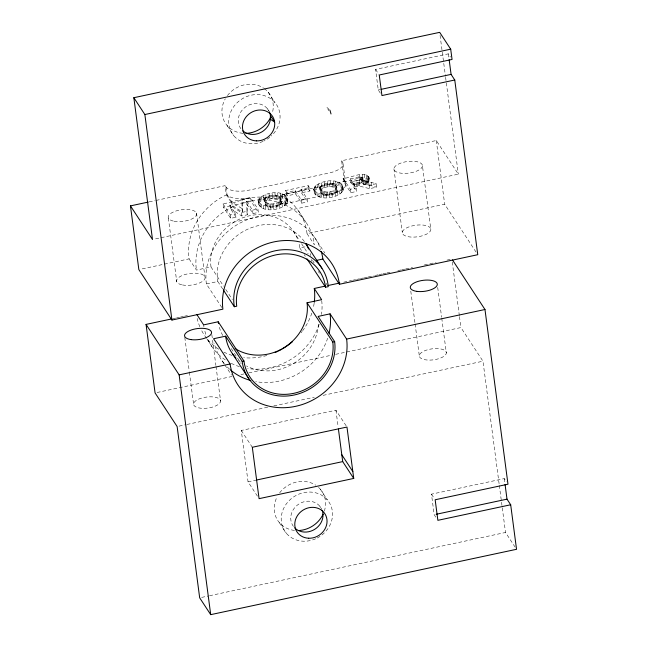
<?xml version="1.0" encoding="UTF-8"?>
<svg xmlns="http://www.w3.org/2000/svg" width="647" height="647" viewBox="0 0 647 647"><rect width="100%" height="100%" fill="white"/><g stroke="black" fill="none" stroke-linecap="round" stroke-linejoin="round"><path stroke-width="0.49" stroke-dasharray="3.23 2.43" d="M353.116 183.416L356.133 188.018L356.586 191.447L350.803 192.677L343.573 181.653L343.12 178.232C350.787 178.572 362.191 170.444 368.839 176.93C368.693 179.672 365.078 180.206 363.024 180.998L368.62 181.653L376.101 183.756L376.546 187.177L369.631 188.657L359.772 186.182L353.569 186.846L353.116 183.416L356.028 182.826L359.32 182.753L369.186 185.228L376.101 183.756M362.708 177.731L363.307 181.645L362.603 182.543L352.413 185.082L350.577 182.284L350.124 178.855C354.103 178.92 358.972 175.288 362.708 177.731L363.477 184.427C367.722 183.934 371.063 180.667 368.572 176.316M241.8 208.455L231.675 202.042L223.021 203.894L223.474 207.323L232.127 205.471L242.253 211.884L242.01 199.834L250.68 197.982L257.91 209.005L258.363 212.434L252.985 213.583L247.3 204.905L246.847 201.476L252.54 210.154L252.985 213.583M242.253 211.884L242.01 199.834M258.226 200.966C261.299 191.763 287.462 187.929 287.697 201.338C285.675 210.623 257.555 214.683 258.226 200.966L259.358 206.013M258.671 204.395L258.363 199.478M313.779 189.094C316.86 179.89 343.023 176.057 343.258 189.466C341.236 198.75 313.108 202.81 313.779 189.094L314.919 194.14M314.232 192.523L313.924 187.606M264.275 199.462C267.874 193.283 283.273 193.049 281.639 203.045C278.081 209.272 262.658 209.377 264.275 199.462C265.957 206.239 279.965 205.034 281.097 198.75M319.836 187.59C323.557 181.039 339.95 181.492 336.941 191.981C332.299 196.995 318.429 197.367 319.836 187.59L320.378 191.868M320.289 191.011C323.257 185.932 335.324 184.395 337.2 191.172M350.124 178.855L351.96 181.653L361.349 179.494L362.862 178.216M258.913 202.584C265.06 208.9 284.85 206.862 287.244 197.909M314.466 190.711C320.621 197.028 340.411 194.99 342.805 186.037M258.816 202.907C265.27 195.912 281.558 192.677 287.697 201.338M314.377 191.035C320.831 184.039 337.119 180.804 343.258 189.466M281.639 203.045C279.997 196.187 265.982 197.537 264.825 203.74M319.933 188.447C322.877 194.051 335.445 192.976 336.65 186.878M156.097 200.408L225.116 185.657L226.345 194.941L225.544 195.289A61.271 54.93 -33.3 0 0 189.086 258.865L140.811 269.176M246.192 198.492L231.852 203.352L226.345 194.941M286.087 203.514L280.572 195.103L344.333 181.314L345.255 182.713A18.909 7.699 -7.7 0 1 331.652 193.655L286.087 203.514A61.271 54.93 -33.3 0 0 251.4 197.594L231.626 201.597L226.11 193.194M380.363 93.16L378.269 89.949L375.559 69.399L448.379 53.838L450.482 57.041M378.269 89.949L380.234 89.529M149.19 201.88L155.11 200.619M344.333 181.314L341.624 160.755L436.288 140.528L458.343 174.164L153.493 239.309M300.992 189.361L307.002 198.516L307.454 201.945L301.672 203.182L295.663 194.019L287.163 195.839L285.942 193.971L285.497 190.541L308.255 185.681L309.476 187.549L309.929 190.97L301.445 192.782L300.992 189.361L309.476 187.549M285.497 190.541L286.718 192.41L295.21 190.59L301.219 199.753L301.672 203.182M242.455 203.263L251.133 201.411L258.363 212.434M285.942 193.971L308.7 189.11L309.929 190.97M343.573 181.653C351.547 181.613 361.495 174.69 369.025 179.737M223.021 203.894L230.251 214.917L235.621 213.769L236.074 217.198L230.696 218.346L223.474 207.323M236.074 217.198L230.381 208.52L229.928 205.091L241.282 212.564L246.855 211.375L246.847 201.476M252.54 210.154L257.91 209.005M301.219 199.753L307.002 198.516M343.12 178.232L350.35 189.256L356.133 188.018M230.381 208.52L241.735 215.985L247.3 214.796L247.3 204.905M280.572 195.103A61.271 54.93 -33.3 0 1 307.05 233.656L444.675 204.242L476.103 252.176M189.086 258.865L196.437 270.074L211.003 266.96A46.139 41.359 -33.3 0 1 245.593 216.81A46.139 41.359 -33.3 0 1 297.911 240.005M299.189 244.372A46.139 41.359 -33.3 0 1 299.844 247.979L305.667 246.733M221.792 307.479L206.361 283.936L217.796 281.494A48.824 43.77 -33.3 0 1 247.955 229.095A48.824 43.77 -33.3 0 1 304.81 242.164M172.66 318.72L175.612 318.089M176.599 317.879L179.559 317.248M180.537 317.038L183.497 316.407M184.484 316.197L187.436 315.566M343.759 282.157L351.62 280.483M352.607 280.272L355.559 279.641M356.537 279.431L359.489 278.8M360.468 278.59L363.42 277.959M364.407 277.749L367.35 277.118M368.337 276.908L374.233 275.646M375.22 275.436L378.163 274.805M379.15 274.595L382.102 273.964M383.081 273.754L386.033 273.123M387.011 272.913L389.963 272.29M397.824 270.608L400.776 269.977M401.763 269.767L404.707 269.136M405.693 268.926L412.576 267.454M424.367 264.93L436.167 262.415M446.98 260.102L450.91 259.261M157.051 392.494L232.03 376.473M240.91 374.573L243.87 373.942M248.804 372.89L330.69 355.389M335.623 354.338L460.915 327.56L482.969 361.196L499.185 484.401M179.106 426.13L186.012 424.658M186.999 424.448L267.898 407.157M273.818 405.895L314.264 397.25M323.144 395.349L482.969 361.196M257.425 496.136L248.052 481.837L241.282 430.457L335.947 410.23L346.97 427.044M248.052 481.837L255.937 480.155M435.763 517.123L434.186 514.721L431.484 494.162L504.296 478.602L506.399 481.805M201.654 597.407L208.56 595.936M209.547 595.725L505.517 532.473L516.541 549.295M350.577 182.284C354.556 182.341 359.417 178.718 363.161 181.16L363.307 181.645M363.477 184.427L369.065 185.082L376.546 187.177M329.315 109.594L326.711 107.224L328.911 110.75M375.559 69.399L378.713 74.203M341.624 160.755L342.546 162.162A18.909 7.691 -7.5 0 1 328.935 173.056L248.836 190.178A18.909 7.691 -7.5 0 1 226.038 187.056L225.116 185.657M353.569 186.846L356.586 191.447M268.182 92.189L274.975 102.566M267.26 108.494L268.845 110.912M301.445 192.782L307.454 201.945M298.631 211.1L305.982 222.309M314.361 237.045L324.834 253.017M307.05 233.656L314.402 244.865A61.271 54.93 -33.3 0 0 248.027 201.29A61.271 54.93 -33.3 0 0 196.437 270.074M227.024 125.405L233.818 135.773M293.358 231.205L299.375 240.393M301.567 243.733L308.134 253.753M312.517 260.434L314.159 262.933M318.348 271.505L319.456 273.188M326.072 283.281L327.722 285.804M299.844 247.979L301.486 250.486M304.219 254.659L305.319 256.325M431.484 494.162L434.105 498.166M229.928 205.091L235.621 213.769M211.003 266.96L223.595 286.168M225.787 289.508L232.354 299.529M217.796 281.494L222.762 289.055M231.278 348.563L241.129 363.59M320.386 489.278L327.366 499.929M319.755 506.132L320.766 507.669M222.083 360.743L224.283 364.107M224.841 364.94L231.456 375.034M206.49 338.349L204.921 335.939A61.271 54.922 -33.3 0 1 201.015 329.347M207.016 339.149L212.273 347.156M241.282 430.457L252.314 447.271M279.399 522.687L286.378 533.338M448.379 53.838L449.026 58.731M504.296 478.602L504.943 483.495M440.065 35.342L445.459 76.289M445.589 77.292L458.343 174.164M499.322 485.404L505.517 532.473M436.288 140.528L444.675 204.242M452.285 262.027L459.346 315.647M459.475 316.642L460.915 327.56M422.451 165.834A14.371 5.847 -7.5 0 1 400.873 173.161A14.371 5.847 -7.5 0 1 401.237 162.931A14.371 5.847 -7.5 0 1 422.451 165.834L430.845 229.548A14.371 5.847 -7.5 0 1 409.26 236.883A14.371 5.847 -7.5 0 1 409.624 226.644A14.371 5.847 -7.5 0 1 430.845 229.548M437.704 287.414L441.618 317.2M441.755 318.187L446.325 352.938A13.619 5.54 -7.5 0 1 425.88 359.886A13.619 5.54 -7.5 0 1 426.219 350.189A13.619 5.54 -7.5 0 1 446.325 352.938M410.796 291.199L414.978 322.974M415.107 323.969L419.296 355.737M393.918 168.786L402.305 232.499M371.192 182.349L371.645 185.778M368.839 176.93L369.291 180.974M368.564 178.16L369.016 181.589M369.186 185.228L369.631 188.657M368.62 181.653L369.065 185.082M367.658 175.458L368.103 178.887M368.022 178.766L368.475 182.195M367.197 179.365L367.65 182.786M366.186 174.844L366.631 178.273M366.728 181.265L367.181 184.686M366.089 179.931L366.542 183.36M364.301 174.512L364.754 177.941M365.021 181.071L365.474 184.5M364.698 180.481L365.151 183.902M362.158 174.504L362.611 177.925M362.66 178.685L363.113 182.106M362.183 177.27L362.635 180.699M362.15 179.114L362.603 182.543M361.349 176.995L361.794 180.424M361.349 179.494L361.802 182.923M360.233 176.914L360.686 180.343M359.303 174.86L359.756 178.281M359.595 179.987L360.047 183.408M358.883 177.027L359.336 180.456M359.32 182.753L359.772 186.182M358.292 182.656L358.737 186.077M357.281 182.664L357.734 186.093M356.028 182.826L356.481 186.255M354.289 183.166L354.742 186.595M351.96 181.653L352.413 185.082M350.35 189.256L350.803 192.677M343.112 164.103L345.822 184.662M342.829 187.306L343.282 190.736M342.214 184.727L342.667 188.148M342.287 188.528L342.74 191.957M341.139 183.505L341.592 186.926M341.179 189.708L341.632 193.138M339.691 182.535L340.144 185.956M339.57 190.808L340.023 194.229M337.863 181.807L338.316 185.236M337.516 191.779L337.969 195.208M335.656 181.33L336.108 184.759M336.205 185.948L336.941 191.981M335.486 185.091L335.939 188.52M335.874 189.304L336.319 192.725M334.58 184.411L335.025 187.84M334.96 189.975L335.413 193.396M335.025 192.636L335.478 196.065M333.165 181.111L333.617 184.541M333.48 183.91L333.933 187.331M333.812 190.558L334.264 193.987M332.186 183.586L332.639 187.007M330.48 181.144L331.207 186.854M332.089 193.372L332.542 196.793M330.827 191.472L331.272 194.901M329.218 183.424L329.671 186.846M329.129 191.763L329.582 195.192M327.608 181.435L328.061 184.864M329 193.922L329.452 197.351M327.584 183.57L328.029 186.999M327.511 191.908L327.964 195.329M324.535 181.985L324.988 185.414M325.959 191.892L326.411 195.313M326.112 194.221L326.565 197.642M324.179 184.298L324.632 187.727M324.487 191.722L324.94 195.151M322.772 184.799L323.225 188.228M323.152 191.399L323.597 194.82M323.427 194.262L323.88 197.683M321.316 182.802L322.06 188.811M322.02 190.889L322.473 194.318M320.702 186.053L321.155 189.474M321.098 190.218L321.543 193.639M320.095 186.789L320.831 192.79M320.952 194.043L321.397 197.464M318.647 183.74L319.1 187.169M318.761 193.574L319.214 196.995M316.99 184.565L317.442 187.994M316.949 192.863L317.402 196.284M315.599 185.527L316.051 188.948M315.518 191.908L315.971 195.337M314.555 186.562L315.008 189.983M308.255 185.681L308.7 189.11M335.947 410.23L338.163 427.052M295.21 190.59L295.663 194.019M286.718 192.41L287.163 195.839M287.276 199.179L287.721 202.608M286.653 196.599L287.106 200.02M286.734 200.4L287.179 203.829M285.586 195.378L286.039 198.799M285.626 201.581L286.079 205.01M284.138 194.407L284.583 197.828M284.017 202.681L284.462 206.102M282.302 193.679L282.755 197.109M281.963 203.651L282.407 207.08M280.102 193.202L280.547 196.631M280.644 197.82L281.38 203.854M279.925 196.963L280.377 200.392M280.313 201.177L280.766 204.598M279.019 196.284L279.472 199.713M279.399 201.848L279.852 205.269M279.464 204.509L279.916 207.938M277.612 192.984L278.056 196.413M277.919 195.782L278.372 199.203M278.259 202.43L278.703 205.859M276.633 195.459L277.078 198.88M276.876 202.932L277.328 206.361M274.926 193.016L275.646 198.726M276.536 205.245L276.981 208.666M273.657 195.297L274.11 198.718M273.576 203.635L274.021 207.064M272.047 193.307L272.5 196.737M273.438 205.795L273.891 209.224M272.023 195.443L272.476 198.872M271.95 203.781L272.403 207.202M270.406 203.765L270.858 207.186M268.982 193.857L269.427 197.286M270.551 206.094L271.004 209.523M268.626 196.17L269.071 199.6M268.926 203.595L269.378 207.024M267.211 196.672L267.664 200.101M267.591 203.271L268.044 206.692M267.866 206.134L268.319 209.555M265.763 194.674L266.499 200.683M266.459 202.762L266.912 206.191M265.141 197.925L265.593 201.346M265.537 202.09L265.99 205.511M264.534 198.661L265.27 204.662M265.391 205.916L265.844 209.337M263.094 195.612L263.547 199.041M263.2 205.447L263.652 208.868M261.428 196.437L261.881 199.866M261.396 204.735L261.841 208.164M260.045 197.4L260.49 200.821M259.965 203.781L260.418 207.21M258.994 198.435L259.447 201.856M250.68 197.982L251.133 201.411M246.855 211.375L247.3 214.796M241.282 212.564L241.735 215.985M231.626 201.597L232.127 205.471M230.251 214.917L230.696 218.346M226.038 187.056L227.032 194.593A18.909 7.691 -7.5 0 0 249.831 197.707M196.534 213.057L204.921 276.77M211.836 334.653L215.888 365.434M216.017 366.428L220.595 401.18A13.619 5.54 -7.5 0 1 200.149 408.128A13.619 5.54 -7.5 0 1 200.489 398.431A13.619 5.54 -7.5 0 1 220.595 401.18M184.799 337.451L189.248 371.216M189.377 372.203L193.558 403.979M168.366 218.039L176.752 281.752M240.886 128.729A16.644 14.921 -33.3 0 1 246.41 106.375A16.644 14.921 -33.3 0 1 268.909 110.912M264.235 88.566A26.47 23.737 -33.3 0 1 272.177 113.532M242.973 133.306A26.47 23.737 -33.3 0 1 225.285 98.821M227.437 95.578A26.47 23.737 -33.3 0 1 263.499 88.065M318.526 487.361A26.47 23.737 -33.3 0 1 324.22 511.486M294.458 530.411A26.47 23.737 -33.3 0 1 277.053 496.977M279.633 492.877A26.47 23.737 -33.3 0 1 315.679 485.169M310.269 253.624A48.824 43.77 -33.3 0 1 310.77 255.533M311.506 259.431A48.824 43.77 -33.3 0 1 311.733 261.412M206.361 283.936A60.511 54.251 -33.3 0 1 252.346 217.974A60.511 54.251 -33.3 0 1 320.726 249.71M263.022 141.394A26.47 23.737 -33.3 0 1 228.763 120.237A26.47 23.737 -33.3 0 1 265.707 96.12A26.47 23.737 -33.3 0 1 271.255 136.016M269.767 137.301A26.47 23.737 -33.3 0 1 263.911 140.981M293.382 526.375A16.644 14.921 -33.3 0 1 299.375 503.73A16.644 14.921 -33.3 0 1 321.834 509.424M315.631 538.797A26.47 23.737 -33.3 0 1 281.534 515.077A26.47 23.737 -33.3 0 1 322.91 495.99A26.47 23.737 -33.3 0 1 316.52 538.385M314.151 303.257A61.271 54.922 -33.3 0 1 313.213 308.198M311.83 313.091A61.271 54.922 -33.3 0 1 302.683 330.69M302.157 331.393A61.271 54.922 -33.3 0 1 301.073 332.784M266.855 355.494A61.271 54.922 -33.3 0 1 243.668 357.71M232.119 355.429A61.271 54.922 -33.3 0 1 222.972 351.677M218.743 349.218A61.271 54.922 -33.3 0 1 206.045 337.491M199.826 326.719A61.271 54.922 -33.3 0 1 197.165 318.461M321.737 300.645A61.271 54.922 -33.3 0 1 321.502 314.466M319.181 324.309A61.271 54.922 -33.3 0 1 247.647 368.507M239.471 366.639A61.271 54.922 -33.3 0 1 230.324 362.894M225.285 359.894A61.271 54.922 -33.3 0 1 207.558 338.818M205.819 334.329A61.271 54.922 -33.3 0 1 204.517 329.671M203.942 326.808A61.271 54.922 -33.3 0 1 203.651 324.883M222.778 335.494A46.139 41.359 -33.3 0 1 218.864 325.376M327.673 338.179A60.511 54.251 -33.3 0 1 255.711 381.609M229.645 369.219A60.511 54.251 -33.3 0 1 226.903 366.582M224.372 363.751A60.511 54.251 -33.3 0 1 214.424 343.476M318.397 324.107A48.032 43.058 -33.3 0 1 246.531 365.967M240.126 361.819A48.032 43.058 -33.3 0 1 238.67 360.605M182.503 284.955A14.371 5.847 -7.5 0 0 205.034 278.299A14.371 5.847 -7.5 0 0 184.977 274.538A14.371 5.847 -7.5 0 0 182.503 284.955M174.116 221.242A14.371 5.847 -7.5 0 0 196.648 214.578A14.371 5.847 -7.5 0 0 176.591 210.817A14.371 5.847 -7.5 0 0 174.116 221.242"/><path stroke-width="0.97" d="M242.876 130.88A16.644 14.921 -33.3 0 0 259.447 133.104A16.644 14.921 -33.3 0 0 270.365 119.582L270.397 115.57A16.644 14.921 -33.3 0 0 269.338 111.785M130.459 205.883L152.506 239.519L133.84 97.705L439.677 32.35L450.7 49.172L452.051 59.443L379.239 75.003L381.94 95.562L454.76 80.002L477.761 254.7L339.408 284.268A60.511 54.251 -33.3 0 0 273.94 241.905A60.511 54.251 -33.3 0 0 222.9 309.161L171.924 320.055L138.846 269.597L130.459 205.883L148.203 202.09M133.84 97.705L144.863 114.527L450.7 49.172M381.22 89.318L451.088 74.389L454.76 80.002M316.375 260.426L322.869 259.035L339.408 284.268M505.072 484.474L507.005 499.152L510.685 504.765L516.541 549.295L210.712 614.65L199.68 597.828L177.132 426.559L155.078 392.915L146.06 324.406L171.673 318.931M314.28 302.262A61.271 54.922 -33.3 0 0 314.272 288.465L325.085 286.152M328.029 285.521L339.829 282.998M234.343 306.718L236.729 306.209A46.139 41.359 -33.3 0 1 275.646 254.926A46.139 41.359 -33.3 0 1 325.57 287.219L328.272 286.645A48.824 43.77 -33.3 0 0 275.266 250.777A48.824 43.77 -33.3 0 0 234.343 306.718L223.312 289.896M510.685 504.765L437.865 520.325L435.156 499.767L507.976 484.207L484.975 309.509L346.622 339.077L330.083 313.844L318.106 316.407L334.645 341.632L332.784 342.028A46.139 41.359 -33.3 0 1 293.867 393.311A46.139 41.359 -33.3 0 1 243.951 361.018L218.217 321.769L203.651 324.883L196.825 314.474M235.12 348.539A46.139 41.359 -33.3 0 0 284.72 347.253A46.139 41.359 -33.3 0 0 307.058 302.788L321.624 299.674L314.272 288.465M334.645 341.632A48.032 43.058 -33.3 0 1 294.134 395.018A48.032 43.058 -33.3 0 1 242.164 361.398L225.625 336.165L213.575 338.745L230.114 363.97A60.511 54.251 -33.3 0 0 295.582 406.332A60.511 54.251 -33.3 0 0 346.622 339.077M146.06 324.406L179.138 374.864L230.114 363.97M242.164 361.398L243.951 361.018M256.924 479.945L342.708 461.61L353.739 478.432L259.075 498.659L252.314 447.271L346.97 427.044L353.739 478.432M436.159 514.3L507.005 499.152M270.373 119.266L274.619 122.016L270.397 115.57M452.447 259.892L484.975 309.509M321.899 268.206L305.91 243.814A48.824 43.77 -33.3 0 1 308.603 248.998M306.961 258.832L325.57 287.219M307.058 302.788L332.784 342.028M341.81 454.76L352.833 471.574M232.378 353.626L248.917 378.859M329.962 110.192L331.021 113.969M449.155 59.71L451.088 74.389M338.421 429.026L342.708 461.61M144.863 114.527L171.924 320.055M179.138 374.864L210.712 614.65M270.802 117.067A26.47 23.737 -33.3 0 1 245.82 133.379M323.152 514.122A26.47 23.737 -33.3 0 1 298.243 530.556M321.292 251.529A60.511 54.251 -33.3 0 1 322.869 259.035M322.198 510.329A16.644 14.921 -33.3 0 1 314.838 529.246A16.644 14.921 -33.3 0 1 294.652 527.847M218.5 323.581A46.139 41.359 -33.3 0 1 218.217 321.769M292.468 341.681A61.271 54.922 -33.3 0 1 282.327 348.903M281.55 349.348A61.271 54.922 -33.3 0 1 278.404 351.014M277.612 351.41A61.271 54.922 -33.3 0 1 275.185 352.518M330.083 313.844A60.511 54.251 -33.3 0 1 329.04 333.342M250.85 380.533A60.511 54.251 -33.3 0 1 230.364 369.849M235.945 357.993A48.032 43.058 -33.3 0 1 225.625 336.165M256.374 140.884A16.644 14.921 -33.3 0 0 273.56 118.231A16.644 14.921 -33.3 0 0 245.876 117.204A16.644 14.921 -33.3 0 0 256.374 140.884M308.684 538.239A16.644 14.921 -33.3 0 0 325.878 515.594A16.644 14.921 -33.3 0 0 298.186 514.559A16.644 14.921 -33.3 0 0 308.684 538.239M191.124 339.618A13.619 5.54 -7.5 0 0 211.569 332.671A13.619 5.54 -7.5 0 0 191.472 329.921A13.619 5.54 -7.5 0 0 191.124 339.618M416.862 291.376A13.619 5.54 -7.5 0 0 437.307 284.429A13.619 5.54 -7.5 0 0 417.202 281.68A13.619 5.54 -7.5 0 0 416.862 291.376"/></g></svg>
